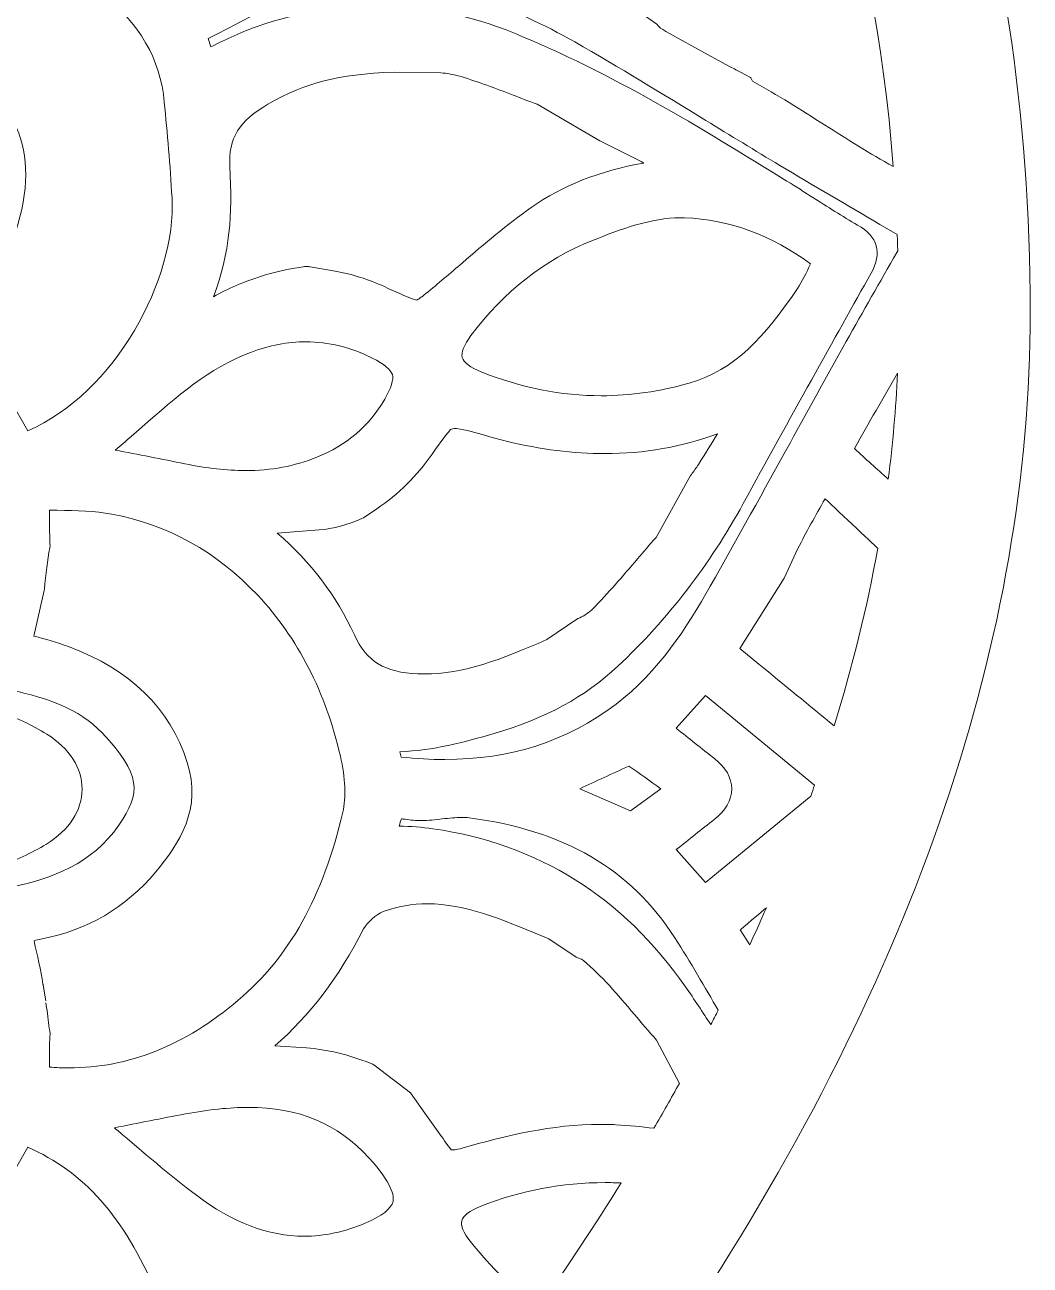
# Model space of a CAD drawing. Extents: x 12 to 8996, y -931 to -69.
# Drawn here: x 4195.2 to 4420.4, y -563.5 to -285.6 of the extents above; entities that cross this region are included whole.
import ezdxf

# ---------------------------------------------------------------- set-up
doc = ezdxf.new("R2010")
doc.units = 0
doc.header["$MEASUREMENT"] = 0
doc.layers.add('Layer 1', color=7, linetype='Continuous')

msp = doc.modelspace()

# ---------------------------------------------------------------- linework, layer by layer
at = {"layer": 'Layer 1', "lineweight": 0}
for points, knots in [([(4347.1, -136.52), (4305.12, -92.73), (4246.98, -68.61), (4183.41, -68.61), (4127.01, -68.61), (4070.99, -87.62), (4025.65, -122.14), (3978.88, -157.75), (3946.64, -207.02), (3932, -265.08), (3917.36, -207.03), (3885.12, -157.77), (3838.34, -122.15), (3793.01, -87.64), (3736.98, -68.62), (3680.59, -68.61), (3680.59, -68.61), (3680.54, -68.61), (3680.54, -68.61), (3616.99, -68.61), (3558.87, -92.72), (3516.89, -136.51), (3468.95, -186.52), (3443.61, -260.36), (3443.61, -350.03), (3443.61, -422.61), (3469.29, -498.34), (3519.94, -575.11), (3560.37, -636.41), (3616.73, -698.52), (3687.45, -759.71), (3807.78, -863.84), (3929.71, -930.15), (3930.92, -930.81), (3930.92, -930.81), (3932, -931.39), (3932, -931.39), (3932, -931.39), (3933.07, -930.81), (3933.07, -930.81), (3934.29, -930.15), (4056.22, -863.84), (4176.55, -759.71), (4247.27, -698.52), (4303.63, -636.41), (4344.06, -575.11), (4394.71, -498.34), (4420.39, -422.61), (4420.39, -350.03), (4420.39, -260.37), (4395.05, -186.54), (4347.1, -136.52)], [0, 0, 0, 0, 1, 1, 1, 2, 2, 2, 3, 3, 3, 4, 4, 4, 5, 5, 5, 6, 6, 6, 7, 7, 7, 8, 8, 8, 9, 9, 9, 10, 10, 10, 11, 11, 11, 12, 12, 12, 13, 13, 13, 14, 14, 14, 15, 15, 15, 16, 16, 16, 17, 17, 17, 17]), ([(4282.14, -123.86), (4327.9, -149.4), (4380.91, -203.44), (4389.73, -317.4), (4384.47, -314.5), (4379.35, -311.24), (4374.35, -308.06), (4369.15, -304.75), (4363.78, -301.33), (4358.22, -298.28), (4358.21, -298.27), (4357.73, -297.41), (4357.73, -297.41), (4357.73, -297.41), (4355.36, -296.17), (4355.36, -296.17), (4354.54, -295.75), (4353.72, -295.32), (4352.92, -294.88), (4352.92, -294.88), (4348.29, -292.33), (4348.29, -292.33), (4348.29, -292.33), (4348.28, -292.36), (4348.28, -292.36), (4348.28, -292.36), (4338.77, -287.11), (4338.77, -287.11), (4337.69, -286.51), (4337.27, -286.11), (4337.11, -285.93), (4337.11, -285.93), (4336.73, -285.48), (4336.73, -285.48), (4336.73, -285.48), (4330.82, -281.31), (4330.82, -281.31), (4330.82, -281.31), (4314.43, -272.48), (4314.43, -272.48), (4315.34, -270.08), (4316.25, -267.71), (4317.15, -265.34), (4320.34, -257), (4323.34, -249.12), (4326.07, -240.91), (4326.4, -239.93), (4326.7, -239.06), (4326.97, -238.27), (4328.42, -234.08), (4329.38, -231.3), (4327.73, -228.47), (4326.05, -225.6), (4323.06, -225.04), (4318.11, -224.13), (4318.11, -224.13), (4316.32, -223.79), (4316.32, -223.79), (4307.52, -222.13), (4298.7, -220.64), (4290.17, -219.19), (4287.87, -218.8), (4285.58, -218.41), (4283.32, -218.03), (4283.32, -218.03), (4283.32, -199.32), (4283.32, -199.32), (4283.32, -199.32), (4282.99, -194.93), (4282.99, -194.93), (4282.99, -194.93), (4282.92, -194.22), (4282.92, -194.22), (4282.92, -194.22), (4282.92, -179.2), (4282.92, -179.2), (4282.92, -179.2), (4283.01, -172.85), (4283.01, -172.85), (4282.92, -172.18), (4282.84, -171.51), (4282.79, -170.85), (4282.76, -170.27), (4282.74, -169.69), (4282.72, -169.11), (4282.69, -168.37), (4282.66, -167.64), (4282.61, -166.9), (4282.54, -165.98), (4282.48, -165), (4282.51, -164.13), (4282.51, -164.13), (4282.52, -163.68), (4282.52, -163.68), (4282.52, -163.68), (4282.45, -163.24), (4282.45, -163.24), (4282.41, -163.02), (4282.38, -162.79), (4282.38, -162.56), (4282.31, -158.51), (4282.2, -154.45), (4282.08, -150.4), (4281.91, -144.52), (4281.74, -138.45), (4281.74, -132.5), (4281.74, -129.76), (4281.87, -126.93), (4282.14, -123.86)], [0, 0, 0, 0, 1, 1, 1, 2, 2, 2, 3, 3, 3, 4, 4, 4, 5, 5, 5, 6, 6, 6, 7, 7, 7, 8, 8, 8, 9, 9, 9, 10, 10, 10, 11, 11, 11, 12, 12, 12, 13, 13, 13, 14, 14, 14, 15, 15, 15, 16, 16, 16, 17, 17, 17, 18, 18, 18, 19, 19, 19, 20, 20, 20, 21, 21, 21, 22, 22, 22, 23, 23, 23, 24, 24, 24, 25, 25, 25, 26, 26, 26, 27, 27, 27, 28, 28, 28, 29, 29, 29, 30, 30, 30, 31, 31, 31, 32, 32, 32, 33, 33, 33, 34, 34, 34, 35, 35, 35, 36, 36, 36, 36]), ([(4195.86, -376.61), (4195.86, -376.61), (4191.03, -368.06), (4191.03, -368.06), (4191.03, -368.06), (4187.5, -363.22), (4187.5, -363.22), (4187.5, -363.22), (4178.66, -353.69), (4178.66, -353.69), (4180.96, -351.65), (4183.3, -349.53), (4185.28, -346.95), (4188.54, -342.7), (4191.06, -338.18), (4192.56, -333.86), (4199.17, -314.86), (4194.25, -301.84), (4177.94, -295.16), (4172.84, -293.07), (4167.35, -292.01), (4161.63, -292.01), (4157.27, -292.01), (4152.67, -292.63), (4147.94, -293.85), (4146.82, -294.14), (4145.71, -294.43), (4144.6, -294.73), (4144.6, -294.73), (4140.74, -281.83), (4140.74, -281.83), (4140.74, -281.83), (4138.46, -277.01), (4138.46, -277.01), (4138.46, -277.01), (4133.5, -268.67), (4133.5, -268.67), (4142.31, -262.23), (4152.39, -259.09), (4164.18, -259.09), (4168.21, -259.09), (4172.54, -259.47), (4177.07, -260.2), (4191.07, -262.49), (4202.59, -270.57), (4212.01, -278.17), (4220.96, -285.4), (4225.55, -293.28), (4226.45, -302.95), (4227.1, -309.93), (4227.77, -317.14), (4228.17, -324.4), (4229.17, -342.52), (4215.46, -368.14), (4195.86, -376.61)], [0, 0, 0, 0, 1, 1, 1, 2, 2, 2, 3, 3, 3, 4, 4, 4, 5, 5, 5, 6, 6, 6, 7, 7, 7, 8, 8, 8, 9, 9, 9, 10, 10, 10, 11, 11, 11, 12, 12, 12, 13, 13, 13, 14, 14, 14, 15, 15, 15, 16, 16, 16, 17, 17, 17, 18, 18, 18, 18]), ([(4390.74, -336.26), (4390.74, -336.26), (4389.8, -337.9), (4389.8, -337.9), (4386.06, -344.43), (4382.24, -351.1), (4378.5, -357.81), (4374.53, -364.93), (4370.6, -372.06), (4366.67, -379.19), (4360.83, -389.78), (4354.79, -400.73), (4348.74, -411.43), (4343.65, -420.43), (4337.16, -430.61), (4327.65, -437.81), (4316.6, -446.18), (4304.04, -450.24), (4289.26, -450.24), (4286.13, -450.24), (4282.86, -450.05), (4279.5, -449.68), (4279.5, -449.68), (4279.21, -448.51), (4279.21, -448.51), (4286.71, -448.22), (4293.49, -446.4), (4300.34, -444.39), (4311.92, -440.99), (4320.72, -436.21), (4328.02, -429.35), (4339.19, -418.84), (4348.64, -406.58), (4356.11, -392.92), (4366.51, -373.9), (4376.89, -355.33), (4384.78, -341.28), (4387.3, -336.77), (4386.25, -333.04), (4381.75, -330.49), (4378.36, -328.56), (4374.96, -326.39), (4371.68, -324.29), (4369.82, -323.1), (4367.96, -321.91), (4365.91, -320.64), (4346.59, -308.72), (4326.61, -296.38), (4304.89, -287.53), (4294.8, -283.41), (4284.5, -281.33), (4274.26, -281.33), (4265.45, -281.33), (4256.45, -282.87), (4247.49, -285.91), (4243.8, -287.17), (4240.29, -288.89), (4236.9, -290.56), (4236.89, -290.57), (4236.87, -290.58), (4236.85, -290.58), (4236.85, -290.58), (4236.29, -288.73), (4236.29, -288.73), (4237.86, -287.93), (4239.42, -287.12), (4240.98, -286.3), (4246.91, -283.21), (4252.52, -280.28), (4258.42, -278.18), (4264.79, -275.91), (4271.05, -274.76), (4277.04, -274.76), (4283.25, -274.76), (4289.3, -276), (4295.02, -278.46), (4295.02, -278.46), (4296.69, -279.18), (4296.69, -279.18), (4304, -282.31), (4311.55, -285.54), (4318.4, -289.47), (4328.26, -295.14), (4338.16, -301.19), (4347.73, -307.05), (4353.25, -310.43), (4358.77, -313.8), (4364.31, -317.13), (4371.84, -321.65), (4379.41, -326.07), (4386.75, -330.37), (4386.75, -330.37), (4390.61, -332.63), (4390.61, -332.63), (4390.66, -333.83), (4390.7, -335.04), (4390.74, -336.26)], [0, 0, 0, 0, 1, 1, 1, 2, 2, 2, 3, 3, 3, 4, 4, 4, 5, 5, 5, 6, 6, 6, 7, 7, 7, 8, 8, 8, 9, 9, 9, 10, 10, 10, 11, 11, 11, 12, 12, 12, 13, 13, 13, 14, 14, 14, 15, 15, 15, 16, 16, 16, 17, 17, 17, 18, 18, 18, 19, 19, 19, 20, 20, 20, 21, 21, 21, 22, 22, 22, 23, 23, 23, 24, 24, 24, 25, 25, 25, 26, 26, 26, 27, 27, 27, 28, 28, 28, 29, 29, 29, 30, 30, 30, 31, 31, 31, 32, 32, 32, 32]), ([(4241.12, -317.37), (4240.77, -311.1), (4243.25, -307.07), (4249.67, -303.44), (4258.49, -298.46), (4264.86, -296.83), (4278, -296.21), (4278, -296.21), (4288.42, -296.41), (4288.42, -296.41), (4289.72, -296.46), (4291.23, -296.75), (4292.91, -297.25), (4296.75, -298.4), (4300.55, -299.85), (4304.57, -301.4), (4306.33, -302.07), (4308.11, -302.75), (4309.94, -303.43), (4309.94, -303.43), (4323.99, -311.61), (4323.99, -311.61), (4323.99, -311.61), (4324.3, -311.77), (4324.3, -311.77), (4327.48, -313.31), (4330.68, -314.94), (4333.84, -316.6), (4323.95, -318.35), (4315.64, -321.64), (4308.62, -326.58), (4303.17, -330.4), (4298.11, -334.75), (4293.21, -338.96), (4290.53, -341.26), (4287.77, -343.63), (4285.02, -345.85), (4283.99, -346.69), (4283.33, -347.12), (4282.94, -347.34), (4280.39, -346.45), (4277.9, -345.32), (4275.74, -344.3), (4272.27, -342.68), (4268.56, -341.51), (4264.71, -340.84), (4264.71, -340.84), (4259.15, -339.86), (4259.15, -339.86), (4258.86, -339.82), (4258.57, -339.79), (4258.28, -339.79), (4258.28, -339.79), (4257.87, -339.8), (4257.87, -339.8), (4257.87, -339.8), (4257.56, -339.84), (4257.56, -339.84), (4252.62, -340.52), (4247.79, -341.85), (4243.2, -343.77), (4243.2, -343.77), (4242.51, -344.07), (4242.51, -344.07), (4240.77, -344.8), (4239.07, -345.64), (4237.44, -346.59), (4241.21, -336.26), (4241.73, -328.46), (4241.12, -317.37)], [0, 0, 0, 0, 1, 1, 1, 2, 2, 2, 3, 3, 3, 4, 4, 4, 5, 5, 5, 6, 6, 6, 7, 7, 7, 8, 8, 8, 9, 9, 9, 10, 10, 10, 11, 11, 11, 12, 12, 12, 13, 13, 13, 14, 14, 14, 15, 15, 15, 16, 16, 16, 17, 17, 17, 18, 18, 18, 19, 19, 19, 20, 20, 20, 21, 21, 21, 22, 22, 22, 23, 23, 23, 23]), ([(4342.04, -328.85), (4342.34, -328.85), (4342.65, -328.86), (4342.95, -328.87), (4353.03, -329.28), (4362.51, -332.75), (4371.18, -339.2), (4370.24, -341.22), (4369.35, -343.13), (4368.28, -344.71), (4360.92, -355.6), (4354.29, -362.95), (4344.02, -365.9), (4337.47, -367.79), (4330.85, -368.74), (4324.33, -368.74), (4315.4, -368.74), (4306.35, -366.94), (4297.42, -363.39), (4295.04, -362.44), (4293.5, -361.28), (4293.19, -360.2), (4292.89, -359.12), (4293.59, -357.33), (4295.12, -355.28), (4302.47, -345.44), (4311.63, -338.26), (4322.35, -333.96), (4328.5, -331.49), (4335.6, -328.85), (4342.04, -328.85)], [0, 0, 0, 0, 1, 1, 1, 2, 2, 2, 3, 3, 3, 4, 4, 4, 5, 5, 5, 6, 6, 6, 7, 7, 7, 8, 8, 8, 9, 9, 9, 10, 10, 10, 10]), ([(4245.75, -359.04), (4249.95, -357.45), (4254.13, -356.65), (4258.18, -356.65), (4263.19, -356.65), (4268.18, -357.88), (4273.02, -360.31), (4275.64, -361.63), (4277.2, -362.91), (4277.53, -364.01), (4277.86, -365.1), (4277.26, -367), (4275.81, -369.51), (4272.34, -375.48), (4267.23, -379.86), (4260.6, -382.52), (4255.61, -384.53), (4250.36, -385.5), (4244.56, -385.5), (4240.44, -385.5), (4236.02, -385.01), (4231.06, -383.99), (4225.85, -382.92), (4220.62, -381.91), (4215.46, -380.91), (4216.65, -379.93), (4217.85, -378.92), (4219.04, -377.88), (4219.04, -377.88), (4221.41, -375.8), (4221.41, -375.8), (4229.16, -368.98), (4236.48, -362.54), (4245.75, -359.04)], [0, 0, 0, 0, 1, 1, 1, 2, 2, 2, 3, 3, 3, 4, 4, 4, 5, 5, 5, 6, 6, 6, 7, 7, 7, 8, 8, 8, 9, 9, 9, 10, 10, 10, 11, 11, 11, 11]), ([(4388.61, -387.43), (4386.08, -385.17), (4383.5, -382.86), (4381.01, -380.54), (4384.23, -374.88), (4387.5, -369.2), (4390.68, -363.71), (4390.32, -371.56), (4389.62, -379.49), (4388.61, -387.43)], [0, 0, 0, 0, 1, 1, 1, 2, 2, 2, 3, 3, 3, 3]), ([(4251.75, -399.55), (4251.75, -399.55), (4261.11, -398.8), (4261.11, -398.8), (4264.28, -398.54), (4267.51, -397.68), (4270.7, -396.24), (4270.7, -396.24), (4271.07, -396.07), (4271.07, -396.07), (4271.07, -396.07), (4274.07, -394.06), (4274.07, -394.06), (4278.88, -390.81), (4283.04, -386.7), (4286.42, -381.83), (4287.61, -380.11), (4289.03, -378.12), (4290.58, -376.28), (4290.82, -376.18), (4291.31, -376.06), (4291.89, -376.06), (4291.9, -376.06), (4291.92, -376.06), (4291.93, -376.06), (4294.06, -376.39), (4296.22, -377.02), (4298.5, -377.68), (4300.01, -378.12), (4301.52, -378.56), (4303.05, -378.93), (4310.73, -380.77), (4318.16, -381.71), (4325.13, -381.71), (4333.91, -381.71), (4342.36, -380.22), (4350.33, -377.28), (4349.01, -379.51), (4347.6, -381.78), (4346.1, -384.11), (4345.57, -384.93), (4345.04, -385.67), (4344.5, -386.39), (4344.5, -386.39), (4344.32, -386.63), (4344.32, -386.63), (4344.32, -386.63), (4336.58, -400.51), (4336.58, -400.51), (4335.15, -402.14), (4333.78, -403.74), (4332.44, -405.3), (4329.04, -409.26), (4325.83, -413.01), (4322.45, -416.45), (4321.63, -417.28), (4320.48, -418.08), (4319.51, -418.47), (4319.51, -418.47), (4319.07, -418.65), (4319.07, -418.65), (4319.07, -418.65), (4312.12, -423.39), (4312.12, -423.39), (4301.7, -427.9), (4293.59, -431.08), (4284.64, -431.08), (4284.18, -431.08), (4283.72, -431.07), (4283.26, -431.05), (4275.84, -430.77), (4271.71, -428.25), (4269.01, -422.34), (4264.98, -413.51), (4259.19, -405.88), (4251.75, -399.55)], [0, 0, 0, 0, 1, 1, 1, 2, 2, 2, 3, 3, 3, 4, 4, 4, 5, 5, 5, 6, 6, 6, 7, 7, 7, 8, 8, 8, 9, 9, 9, 10, 10, 10, 11, 11, 11, 12, 12, 12, 13, 13, 13, 14, 14, 14, 15, 15, 15, 16, 16, 16, 17, 17, 17, 18, 18, 18, 19, 19, 19, 20, 20, 20, 21, 21, 21, 22, 22, 22, 23, 23, 23, 24, 24, 24, 25, 25, 25, 25]), ([(4376.49, -442.73), (4370.9, -438.11), (4365.28, -433.51), (4359.65, -428.9), (4359.65, -428.9), (4355.38, -425.4), (4355.38, -425.4), (4355.38, -425.4), (4365.26, -409.58), (4365.26, -409.58), (4365.26, -409.58), (4368.37, -402.97), (4368.37, -402.97), (4370.22, -399.29), (4372.28, -395.65), (4374.45, -391.81), (4377.64, -394.81), (4386.24, -402.92), (4386.24, -402.92), (4383.89, -416.02), (4380.62, -429.38), (4376.49, -442.73)], [0, 0, 0, 0, 1, 1, 1, 2, 2, 2, 3, 3, 3, 4, 4, 4, 5, 5, 5, 6, 6, 6, 7, 7, 7, 7]), ([(4199.88, -504.32), (4199.88, -504.32), (4199.31, -500.78), (4199.31, -500.78), (4199.3, -500.72), (4199.28, -500.65), (4199.27, -500.58), (4198.74, -497.32), (4198.02, -494.2), (4197.27, -490.89), (4197.27, -490.88), (4197.26, -490.87), (4197.26, -490.86), (4197.79, -490.71), (4198.31, -490.58), (4198.82, -490.48), (4209.14, -488.53), (4217.8, -483.46), (4224.54, -475.43), (4229.88, -469.05), (4234.9, -461.16), (4231.6, -450.94), (4227.63, -438.68), (4218.92, -430.17), (4204.98, -424.95), (4202.4, -423.97), (4199.79, -423.27), (4197.25, -422.61), (4197.25, -422.61), (4199.56, -412.36), (4199.56, -412.36), (4199.56, -412.36), (4199.59, -412.05), (4199.59, -412.05), (4199.86, -408.79), (4200.34, -405.55), (4200.78, -402.82), (4200.78, -402.82), (4200.86, -402.35), (4200.86, -402.35), (4200.86, -402.35), (4200.84, -401.87), (4200.84, -401.87), (4200.71, -399.5), (4200.72, -396.99), (4200.74, -394.35), (4201.32, -394.36), (4201.9, -394.37), (4202.48, -394.39), (4206.79, -394.48), (4210.86, -394.56), (4214.67, -395.27), (4227.22, -397.61), (4238.22, -403.73), (4247.37, -413.45), (4256.36, -423.02), (4262.59, -435.15), (4265.89, -449.51), (4267.01, -454.41), (4267.2, -458.74), (4266.42, -462.04), (4261.96, -481.04), (4254.52, -494.43), (4243, -504.18), (4230.96, -514.37), (4218.53, -519.33), (4204.99, -519.33), (4203.59, -519.33), (4202.16, -519.27), (4200.72, -519.17), (4200.72, -519.17), (4200.72, -516.3), (4200.72, -516.3), (4200.73, -514.45), (4200.73, -513.18), (4200.82, -512.33), (4200.82, -512.33), (4200.9, -511.69), (4200.9, -511.69), (4200.9, -511.69), (4200.78, -511.05), (4200.78, -511.05), (4200.63, -510.22), (4200.53, -509.38), (4200.44, -508.53), (4200.35, -507.61), (4200.22, -506.69), (4200.08, -505.78), (4200.08, -505.78), (4199.92, -504.76), (4199.92, -504.76)], [0, 0, 0, 0, 1, 1, 1, 2, 2, 2, 3, 3, 3, 4, 4, 4, 5, 5, 5, 6, 6, 6, 7, 7, 7, 8, 8, 8, 9, 9, 9, 10, 10, 10, 11, 11, 11, 12, 12, 12, 13, 13, 13, 14, 14, 14, 15, 15, 15, 16, 16, 16, 17, 17, 17, 18, 18, 18, 19, 19, 19, 20, 20, 20, 21, 21, 21, 22, 22, 22, 23, 23, 23, 24, 24, 24, 25, 25, 25, 26, 26, 26, 27, 27, 27, 28, 28, 28, 29, 29, 29, 30, 30, 30, 30]), ([(4200.04, -469.19), (4205.17, -466.03), (4208, -461.65), (4208.01, -456.86), (4208.02, -452.09), (4205.22, -447.73), (4200.14, -444.57), (4196.72, -442.45), (4193.07, -440.87), (4189.54, -439.35), (4190.5, -437.84), (4191.49, -436.31), (4192.52, -434.78), (4199.9, -436.38), (4207.29, -438.76), (4212.5, -444.26), (4221.38, -453.65), (4221.23, -457.66), (4216.27, -464.96), (4210.36, -473.63), (4201.09, -476.92), (4192.45, -478.8), (4191.43, -477.28), (4190.45, -475.75), (4189.51, -474.27), (4193.02, -472.81), (4196.64, -471.29), (4200.04, -469.19)], [0, 0, 0, 0, 1, 1, 1, 2, 2, 2, 3, 3, 3, 4, 4, 4, 5, 5, 5, 6, 6, 6, 7, 7, 7, 8, 8, 8, 9, 9, 9, 9]), ([(4371.25, -458.42), (4371.25, -458.42), (4347.68, -477.76), (4347.68, -477.76), (4347.68, -477.76), (4341.12, -470.44), (4341.12, -470.44), (4343.95, -468.17), (4346.77, -465.9), (4349.62, -463.68), (4352.21, -461.66), (4353.53, -459.35), (4353.53, -456.83), (4353.53, -454.32), (4352.24, -452.04), (4349.68, -450.05), (4346.8, -447.79), (4343.94, -445.5), (4341.12, -443.23), (4341.12, -443.23), (4347.7, -435.89), (4347.7, -435.89), (4347.7, -435.89), (4372.1, -456), (4372.1, -456), (4371.82, -456.81), (4371.53, -457.61), (4371.25, -458.42)], [0, 0, 0, 0, 1, 1, 1, 2, 2, 2, 3, 3, 3, 4, 4, 4, 5, 5, 5, 6, 6, 6, 7, 7, 7, 8, 8, 8, 9, 9, 9, 9]), ([(4337.69, -456.82), (4337.69, -456.82), (4330.88, -461.74), (4330.88, -461.74), (4330.88, -461.74), (4319.49, -456.78), (4319.49, -456.78), (4323.09, -455.11), (4326.79, -453.41), (4330.49, -451.73), (4332.85, -453.35), (4335.23, -455.05), (4337.69, -456.82)], [0, 0, 0, 0, 1, 1, 1, 2, 2, 2, 3, 3, 3, 4, 4, 4, 4]), ([(4348.86, -509.64), (4347.09, -506.91), (4345.16, -504.01), (4343.16, -501.15), (4329.18, -481.05), (4310.16, -469.14), (4286.62, -465.75), (4284.1, -465.38), (4281.63, -465.25), (4279.06, -465.15), (4279.22, -464.58), (4279.38, -464.02), (4279.56, -463.51), (4279.69, -463.53), (4279.81, -463.55), (4279.93, -463.57), (4281.1, -463.74), (4282.42, -463.94), (4283.68, -463.94), (4283.68, -463.94), (4283.97, -463.94), (4283.97, -463.94), (4285.61, -463.9), (4287.19, -463.72), (4288.71, -463.55), (4290.27, -463.38), (4291.73, -463.22), (4293.1, -463.22), (4293.64, -463.22), (4294.18, -463.24), (4294.71, -463.31), (4315.88, -466.02), (4330.96, -474.82), (4340.8, -490.19), (4344.32, -495.69), (4347.63, -501.37), (4350.5, -506.42), (4349.97, -507.48), (4349.42, -508.55), (4348.86, -509.64)], [0, 0, 0, 0, 1, 1, 1, 2, 2, 2, 3, 3, 3, 4, 4, 4, 5, 5, 5, 6, 6, 6, 7, 7, 7, 8, 8, 8, 9, 9, 9, 10, 10, 10, 11, 11, 11, 12, 12, 12, 13, 13, 13, 13]), ([(4336.1, -532.86), (4333.34, -532.49), (4330.5, -532.22), (4327.6, -532.07), (4326.44, -532.01), (4325.27, -531.98), (4324.11, -531.98), (4313.35, -531.98), (4302.86, -534.54), (4293.13, -537.31), (4292.64, -537.46), (4291.78, -537.7), (4291.06, -537.7), (4290.94, -537.7), (4290.82, -537.69), (4290.7, -537.68), (4288.74, -535.03), (4286.83, -532.33), (4284.8, -529.45), (4284.8, -529.45), (4281.61, -524.95), (4281.61, -524.95), (4281.61, -524.95), (4273.66, -518.9), (4273.66, -518.9), (4273.66, -518.9), (4273.12, -518.51), (4273.12, -518.51), (4273.12, -518.51), (4272.54, -518.28), (4272.54, -518.28), (4267.64, -516.33), (4262.84, -515.18), (4258.26, -514.86), (4258.26, -514.86), (4251.2, -514.37), (4251.2, -514.37), (4259.05, -507.63), (4265.52, -499.05), (4271.08, -488.17), (4271.77, -486.81), (4273.99, -484.87), (4275.48, -484.33), (4278.71, -483.14), (4281.96, -482.57), (4285.39, -482.57), (4293.73, -482.57), (4302, -486.02), (4310.75, -489.68), (4310.75, -489.68), (4312.55, -490.43), (4312.55, -490.43), (4312.55, -490.43), (4318.73, -494.55), (4318.73, -494.55), (4318.73, -494.55), (4319.25, -494.74), (4319.25, -494.74), (4319.74, -494.92), (4320.08, -495.09), (4320.32, -495.29), (4324.38, -498.65), (4327.95, -502.88), (4331.73, -507.35), (4333.34, -509.26), (4334.99, -511.2), (4336.71, -513.13), (4336.71, -513.13), (4341.81, -522.83), (4341.81, -522.83), (4340, -526.1), (4338.09, -529.46), (4336.1, -532.86)], [0, 0, 0, 0, 1, 1, 1, 2, 2, 2, 3, 3, 3, 4, 4, 4, 5, 5, 5, 6, 6, 6, 7, 7, 7, 8, 8, 8, 9, 9, 9, 10, 10, 10, 11, 11, 11, 12, 12, 12, 13, 13, 13, 14, 14, 14, 15, 15, 15, 16, 16, 16, 17, 17, 17, 18, 18, 18, 19, 19, 19, 20, 20, 20, 21, 21, 21, 22, 22, 22, 23, 23, 23, 24, 24, 24, 24]), ([(4357.57, -491.79), (4357.57, -491.79), (4355.46, -488.4), (4355.46, -488.4), (4355.46, -488.4), (4360.46, -484.17), (4361.3, -483.46), (4360.09, -486.24), (4358.84, -489.01), (4357.57, -491.79)], [0, 0, 0, 0, 1, 1, 1, 2, 2, 2, 3, 3, 3, 3]), ([(4215.94, -533.32), (4215.71, -533.13), (4215.49, -532.94), (4215.27, -532.75), (4220.54, -531.7), (4225.85, -530.64), (4231.18, -529.65), (4236.45, -528.67), (4241.03, -528.19), (4245.2, -528.19), (4256.6, -528.19), (4265.21, -531.78), (4272.28, -539.49), (4277.57, -545.26), (4277.93, -548.09), (4277.67, -549.26), (4277.33, -550.85), (4275.12, -552.58), (4271.46, -554.12), (4266.86, -556.06), (4262.25, -557.05), (4257.74, -557.05), (4249.77, -557.05), (4241.66, -553.96), (4233.64, -547.86), (4227.59, -543.26), (4221.66, -538.21), (4215.94, -533.32)], [0, 0, 0, 0, 1, 1, 1, 2, 2, 2, 3, 3, 3, 4, 4, 4, 5, 5, 5, 6, 6, 6, 7, 7, 7, 8, 8, 8, 9, 9, 9, 9]), ([(4139.24, -635.28), (4139.24, -635.28), (4140.97, -630.92), (4140.97, -630.92), (4140.97, -630.92), (4144.6, -619.02), (4144.6, -619.02), (4147.17, -619.78), (4149.83, -620.53), (4152.61, -620.93), (4155.58, -621.35), (4158.54, -621.41), (4160.79, -621.41), (4161.81, -621.41), (4162.82, -621.4), (4163.84, -621.38), (4163.84, -621.38), (4165.23, -621.37), (4165.23, -621.37), (4178.75, -621.24), (4192.47, -611.83), (4194.61, -601.23), (4196.66, -591), (4194.77, -581.09), (4189.12, -572.57), (4186.45, -568.53), (4183.33, -564.87), (4180.31, -561.32), (4179.84, -560.78), (4179.38, -560.23), (4178.92, -559.69), (4178.92, -559.69), (4187.65, -550.34), (4187.65, -550.34), (4187.65, -550.34), (4190.63, -546.29), (4190.63, -546.29), (4190.63, -546.29), (4195.84, -537.13), (4195.84, -537.13), (4208.4, -542.49), (4217.39, -552.71), (4224.7, -569.75), (4229.38, -580.66), (4228.94, -592.4), (4227.88, -602.53), (4226.94, -611.5), (4225.97, -620.78), (4220.11, -627.48), (4212.21, -636.5), (4202.44, -643.78), (4191.06, -649.13), (4183.43, -652.71), (4175.04, -654.46), (4165.4, -654.46), (4162.55, -654.46), (4159.52, -654.3), (4156.4, -653.99), (4148.41, -653.2), (4140.9, -650.25), (4133.52, -644.97), (4133.52, -644.97), (4139.24, -635.28), (4139.24, -635.28)], [0, 0, 0, 0, 1, 1, 1, 2, 2, 2, 3, 3, 3, 4, 4, 4, 5, 5, 5, 6, 6, 6, 7, 7, 7, 8, 8, 8, 9, 9, 9, 10, 10, 10, 11, 11, 11, 12, 12, 12, 13, 13, 13, 14, 14, 14, 15, 15, 15, 16, 16, 16, 17, 17, 17, 18, 18, 18, 19, 19, 19, 20, 20, 20, 21, 21, 21, 21]), ([(4310.27, -573.12), (4304.83, -569.13), (4299.68, -564.11), (4294.93, -558.13), (4293.46, -556.28), (4292.78, -554.62), (4293.06, -553.57), (4293.36, -552.47), (4294.87, -551.31), (4297.21, -550.39), (4306.4, -546.78), (4315.56, -545.03), (4325.22, -545.03), (4326.38, -545.03), (4327.56, -545.05), (4328.75, -545.11), (4323.01, -554.37), (4316.82, -563.75), (4310.27, -573.12)], [0, 0, 0, 0, 1, 1, 1, 2, 2, 2, 3, 3, 3, 4, 4, 4, 5, 5, 5, 6, 6, 6, 6])]:
    msp.add_open_spline(points, degree=3, knots=knots, dxfattribs=at)

doc.saveas('drawing.dxf')
